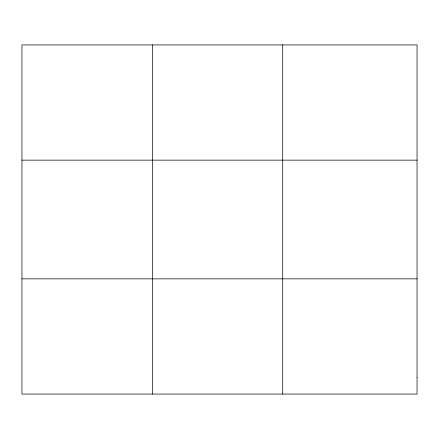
<?xml version="1.0" encoding="UTF-8"?>
<svg xmlns="http://www.w3.org/2000/svg" width="439" height="439" viewBox="0 0 439 439"><rect width="100%" height="100%" fill="white"/><g stroke="black" fill="none" stroke-linecap="round" stroke-linejoin="round"><path stroke-width="0.66" d="M152.333 394.068L152.333 44.932M282.716 394.068L282.716 44.932M21.95 160.147L417.05 160.147M21.95 278.853L417.05 278.853M417.05 377.611L417.05 394.068L21.95 394.068L21.95 44.932L417.05 44.932L417.05 377.611"/></g></svg>
